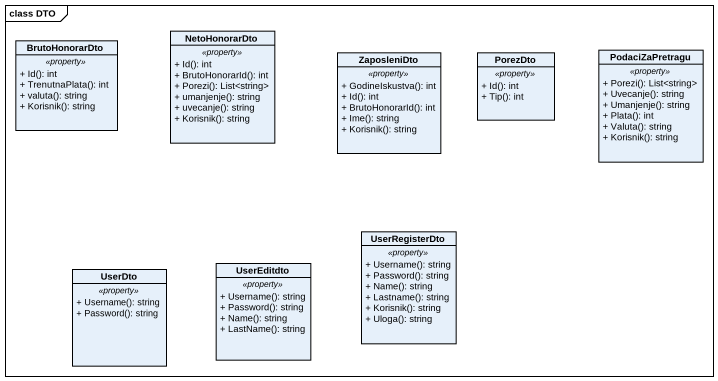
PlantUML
@startuml
mainframe class DTO
hide circle
hide empty members
skinparam classAttributeIconSize 0
class BrutoHonorarDto {
  .. <<property>> ..
  + Id(): int
  + TrenutnaPlata(): int
  + valuta(): string
  + Korisnik(): string
}
class NetoHonorarDto {
  .. <<property>> ..
  + Id(): int
  + BrutoHonorarId(): int
  + Porezi(): List<string>
  + umanjenje(): string
  + uvecanje(): string
  + Korisnik(): string
}
class ZaposleniDto {
  .. <<property>> ..
  + GodineIskustva(): int
  + Id(): int
  + BrutoHonorarId(): int
  + Ime(): string
  + Korisnik(): string
}
class PorezDto {
  .. <<property>> ..
  + Id(): int
  + Tip(): int
}
class PodaciZaPretragu {
  .. <<property>> ..
  + Porezi(): List<string>
  + Uvecanje(): string
  + Umanjenje(): string
  + Plata(): int
  + Valuta(): string
  + Korisnik(): string
}
class UserRegisterDto {
  .. <<property>> ..
  + Username(): string
  + Password(): string
  + Name(): string
  + Lastname(): string
  + Korisnik(): string
  + Uloga(): string
}
class UserDto {
  .. <<property>> ..
  + Username(): string
  + Password(): string
}
class UserEditdto {
  .. <<property>> ..
  + Username(): string
  + Password(): string
  + Name(): string
  + LastName(): string
}
@enduml
